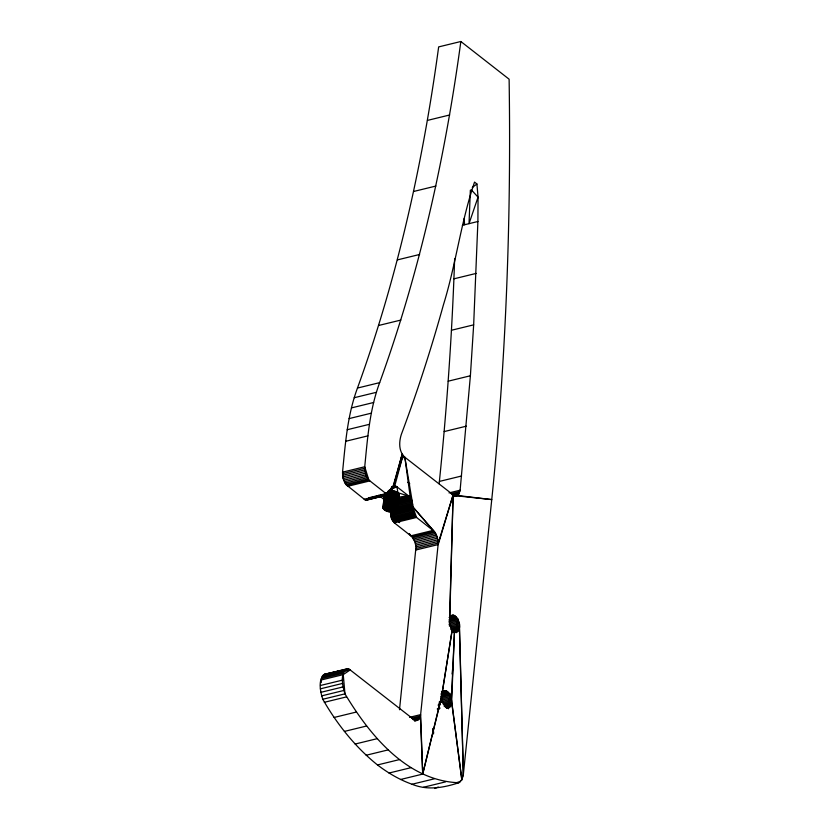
<?xml version="1.0" encoding="UTF-8"?>
<svg xmlns="http://www.w3.org/2000/svg" width="830" height="830" viewBox="0 0 830 830"><rect width="100%" height="100%" fill="white"/><g stroke="black" fill="none" stroke-linecap="round" stroke-linejoin="round"><path stroke-width="1.25" d="M454.373 496.506L458.388 494.856L460.121 490.208L470.392 375.772L473.66 324.852L477.904 221.496L478.049 197.146L476.928 184.011L474.542 182.081C460.909 221.984 455.94 264.469 443.438 304.797C431.289 348.558 417.365 391.802 401.367 434.298C398.919 441.809 398.566 451.479 404.843 457.237L454.062 495.562L491.754 499.598L463.358 774.328L461.822 779.785L458.783 782.752C443.5 787.795 427.409 790.616 412.043 784.246C399.521 779.806 388.035 772.989 377.494 764.949C355.136 746.959 336.99 724.082 322.777 699.265C320.421 691.867 317.693 680.061 324.333 674.323L347.417 668.773L349.306 669.26L413.61 719.361C416.971 722.494 420.883 718.261 420.623 714.63L438.282 543.028L437.12 536.502L434.962 532.321L412.759 506.819L390.567 512.235L394.354 522.848L411.877 536.668L414.927 541.907L416.017 546.825L399.5 709.733M449.767 618.661C453.564 609.023 461.957 623.185 459.198 628.632C455.39 638.27 447.007 624.108 449.767 618.661L453.107 494.939L438.282 543.028L416.089 548.433M450.815 628.331L459.447 626.225L463.358 774.328L461.822 779.785L458.783 782.752C406.897 780.781 369.661 735.048 344.969 693.859C342.79 686.69 339.283 672.995 347.417 668.773M449.58 619.823L453.107 494.939L438.199 544.563L416.006 549.968M439.153 483.786L439.392 481.421C446.945 407.333 452.184 332.996 454.643 258.566M470.361 190.143L469.023 223.664L478.049 197.146L471.264 189.769M451.634 701.817L454.467 631.827L451.396 699.161L461.822 779.785L451.634 701.817L443.002 703.913M409.418 533.846L411.877 536.668L434.069 531.252L416.546 517.443C409.844 511.996 415.674 501.642 408.962 496.205L396.896 486.774C391.48 483.423 392.341 492.003 389.799 494.307L366.985 500.013L364.91 499.753L345.778 484.409L343.112 478.62L342.541 472.166C345.332 443.853 347.428 414.959 357.471 388.056C397.404 277.863 422.916 162.929 438.655 46.905L460.847 41.5L509.112 79.203C511.29 219.514 506.041 359.971 491.754 499.598L457.662 495.51L453.958 496.413M389.799 494.307L387.818 494.628L386.375 493.881L368.852 480.062L365.812 474.822L364.733 466.761C367.524 438.437 369.62 409.543 379.663 382.64C419.607 272.458 445.108 157.513 460.847 41.5M409.315 533.929L410.954 535.807L433.146 530.401L412.759 506.819L416.546 517.443L394.354 522.848L391.833 519.424L390.723 515.835L390.567 509.869L387.569 492.055M444.175 704.867L451.572 703.062C449.206 714.557 438.645 700.447 441.954 694.254L452.215 629.763L441.954 694.254M382.993 507.659L384.539 505.74L387.226 504.931L388.689 490.758C392.289 490.468 398.037 490.769 399.209 494.898L397.746 509.07C395.018 513.801 384.902 512.722 382.993 507.659L384.321 494.784M383.045 508.219L384.508 494.047C390.017 501.517 401.938 495.24 408.962 496.205L397.933 492.709L396.896 486.774L390.733 488.279M383.284 508.78L384.757 493.736M383.906 506.155L385.234 493.269M383.688 509.33L385.162 495.157M384.539 505.74L385.867 492.864M384.269 509.848L385.732 495.676M385.317 505.397L386.645 492.512M384.985 510.346L386.458 496.174L381.759 494.576M386.22 505.128L387.548 492.242M385.846 510.782L387.309 496.61M386.811 511.166L388.274 496.994M387.226 504.931L388.305 504.827L389.778 490.655M387.869 511.477L389.332 497.305M388.305 504.827L389.446 504.806L390.909 490.634M388.99 511.705L390.453 497.533M389.446 504.806L390.598 504.868L392.061 490.696M390.142 511.861L391.604 497.689M397.746 509.07L396.47 506.881L391.75 505.024L393.213 490.852M391.293 511.923L392.756 497.751M392.87 505.252L394.333 491.08M392.424 511.903L393.897 497.73M393.918 505.563L395.391 491.391M393.513 511.799L394.976 497.627M394.893 505.947L396.356 491.775M394.52 511.602L395.983 497.429L398.296 496.402L399.209 494.898M395.744 506.393L397.207 492.221M395.422 511.332L396.885 497.16M396.47 506.881L397.933 492.709M396.201 510.99L397.663 496.817M396.833 510.575L398.514 493.228M397.456 507.95L398.919 493.777M397.311 510.108L398.774 495.935M397.622 509.599L399.157 494.338M448.501 708.799L450.099 693.32M452.101 673.97L452.63 668.814M456.365 632.699L457.828 618.506M400.517 779.505L422.709 774.089L441.768 695.405M411.763 718.158L420.395 716.051L422.709 774.089L441.705 696.65M392.932 486.837L402.208 454.072L393.482 486.349L403.017 455.317L394.758 485.944L391.625 486.65M367.607 499.712L368.997 497.751L391.189 492.346M442.66 692.334C446.499 687.458 451.25 695.353 451.396 699.161L439.07 702.17M392.466 487.49L386.375 493.881L364.183 499.287M472.27 187.466L476.928 184.011M321.283 682.592L321.054 680.029L343.247 674.614L350.26 669.883L342.863 671.688M438.261 787.048L434.692 788.5M378.729 495.323L386.77 501.611L395.983 497.429M390.152 489.742L396.896 486.774M427.46 120.402L449.653 114.986M413.703 191.46L435.906 186.044M462.362 225.283L477.904 221.496M397.425 259.883L419.617 254.478M453.969 278.818L476.161 273.412M378.656 325.474L400.849 320.069M451.468 330.257L473.66 324.852M357.471 388.056L379.663 382.64M354.234 397.715L376.426 392.3M448.2 381.188L470.392 375.772M351.432 407.914L373.625 402.498M349.077 418.6L371.269 413.184M347.179 429.733L369.371 424.327M345.726 441.28L367.918 435.864M444.175 431.579L466.367 426.174M401.139 458.139L404.843 457.237L412.323 501.984L390.131 507.389L386.77 501.611L386.458 496.174M342.458 473.702L364.65 468.296M342.531 475.32L364.723 469.905M342.749 476.97L364.941 471.565M343.112 478.62L365.304 473.214M343.61 480.228L365.812 474.822M344.232 481.753L366.424 476.347M344.958 483.164L367.151 477.748M345.778 484.409L367.97 479.003M347.594 486.328L369.786 480.923M391.76 486.93L395.464 486.027M392.476 487.21L396.18 486.307M389.343 489.866L391.812 489.264M387.942 491.225L391.636 490.323M387.766 492.294L391.47 491.391M368.624 498.571L390.816 493.155M439.392 481.421L461.584 476.005M364.91 499.753L387.102 494.348M368.147 499.224L390.339 493.819M365.625 500.034L387.818 494.628M366.321 500.117L389.177 494.607M386.77 501.611L408.962 496.205M387.465 502.254L409.657 496.838M388.741 503.986L410.933 498.581M389.291 505.045L411.483 499.629M389.758 506.186L411.95 500.77M449.02 492.916L460.121 490.208M451.261 493.726L459.893 491.63M390.401 508.624L412.593 503.219M452.122 494.701L459.519 492.896M390.567 509.869L412.759 504.453M452.848 495.489L459.021 493.985M390.619 511.083L412.811 505.667M453.46 496.06L458.388 494.856M390.505 513.386L412.697 507.97M390.557 514.59L412.749 509.184M390.723 515.835L412.915 510.419M391.003 517.069L413.195 511.664M391.376 518.273L413.568 512.867M391.833 519.424L414.025 514.009M392.383 520.472L414.575 515.067M392.995 521.416L415.187 516.001M393.659 522.215L415.851 516.8M412.769 537.726L434.962 532.321M413.579 538.981L435.771 533.566M414.305 540.382L436.497 534.976M414.927 541.907L437.12 536.502M415.425 543.515L437.618 538.11M415.788 545.165L437.981 539.759M416.017 546.825L438.209 541.409M449.777 615.787L452.962 615.072M450.016 616.067L453.72 615.165M450.794 616.368L454.498 615.466M449.113 617.479L455.276 615.974M449.87 618.163L456.033 616.669M449.352 619.336L456.749 617.53M450.016 620.352L457.413 618.547M449.372 621.795L458.004 619.688M449.881 623.029L458.502 620.923M449.051 624.637L458.907 622.23M449.341 625.976L459.208 623.579M450.752 627.024L459.384 624.917M450.752 629.576L459.384 627.48L463.358 774.328M451.8 630.437L459.198 628.632M452.734 631.163L458.897 629.659M452.319 632.045L458.492 630.541M454.28 632.159L457.984 631.257M454.923 632.387L457.382 631.786M454.249 632.709L456.718 632.107M323.513 674.728L345.705 669.312M340.954 670.692L324.333 674.323M343.413 670.09L348.351 668.887M322.787 675.371L344.979 669.966M344.377 670.464L349.306 669.26M322.154 676.253L344.346 670.837M321.656 677.342L343.848 671.927M321.283 678.608L343.475 673.192M320.494 685.476L342.686 680.071M320.401 688.827L342.593 683.412M320.764 692.355L342.956 686.95M321.563 695.893L343.755 690.487M322.777 699.265L344.969 693.859L343.247 674.614M324.323 702.304L346.525 696.889M334.106 717.462L356.309 712.057M441.446 691.556L445.15 690.653M442.214 691.649L445.907 690.747M441.757 692.251L446.685 691.048M442.535 692.76L447.463 691.556M440.823 694.056L448.221 692.251M441.539 694.918L448.937 693.112M440.969 696.235L449.601 694.129M441.56 697.376L450.192 695.27M440.834 698.912L450.7 696.515M441.238 700.219L451.105 697.823M440.18 702.553L442.639 701.952M442.95 702.605L451.572 700.499M438.074 705.116L440.543 704.514M443.988 706.019L451.385 704.214M437.524 708.55L439.993 707.949M444.922 706.745L451.084 705.251M344.398 731.417L366.59 726.011M437.244 709.017L439.713 708.415M445.741 707.336L450.68 706.133M446.467 707.741L450.171 706.838M447.111 707.969L449.57 707.368M409.532 717.338L420.623 714.63L422.709 774.089M446.447 708.291L448.906 707.689M412.635 719.122L420.032 717.317M413.361 719.911L419.524 718.407M415.197 720.181L418.901 719.278M414.471 720.834L418.164 719.932M414.886 720.928L417.345 720.326M355.115 744.043L377.308 738.638M366.175 755.248L388.367 749.843M377.494 764.949L399.687 759.533M388.969 773.052L411.161 767.636M412.043 784.246L434.235 778.841M423.466 787.255L445.658 781.85M456.759 782.534L460.453 781.632M455.95 496.05L456.842 495.904M390.598 504.868L391.75 505.024M407.789 482.282L409.802 483.859M342.375 686.462L344.419 688.06M399.583 522.568L390.567 512.235L399.531 522.61M463.669 222.409L464.582 224.743L464.157 218.466M343.288 474.584L342.541 472.166L364.733 466.761L368.852 480.062L346.66 485.477L345.913 483.06M432.752 728.833L433.592 733.928M433.042 728.823L433.654 732.641M404.843 457.237L410.321 497.637L388.129 503.053L386.759 492.947M439.112 703.736L439.246 708.882L439.163 703.757"/></g></svg>
